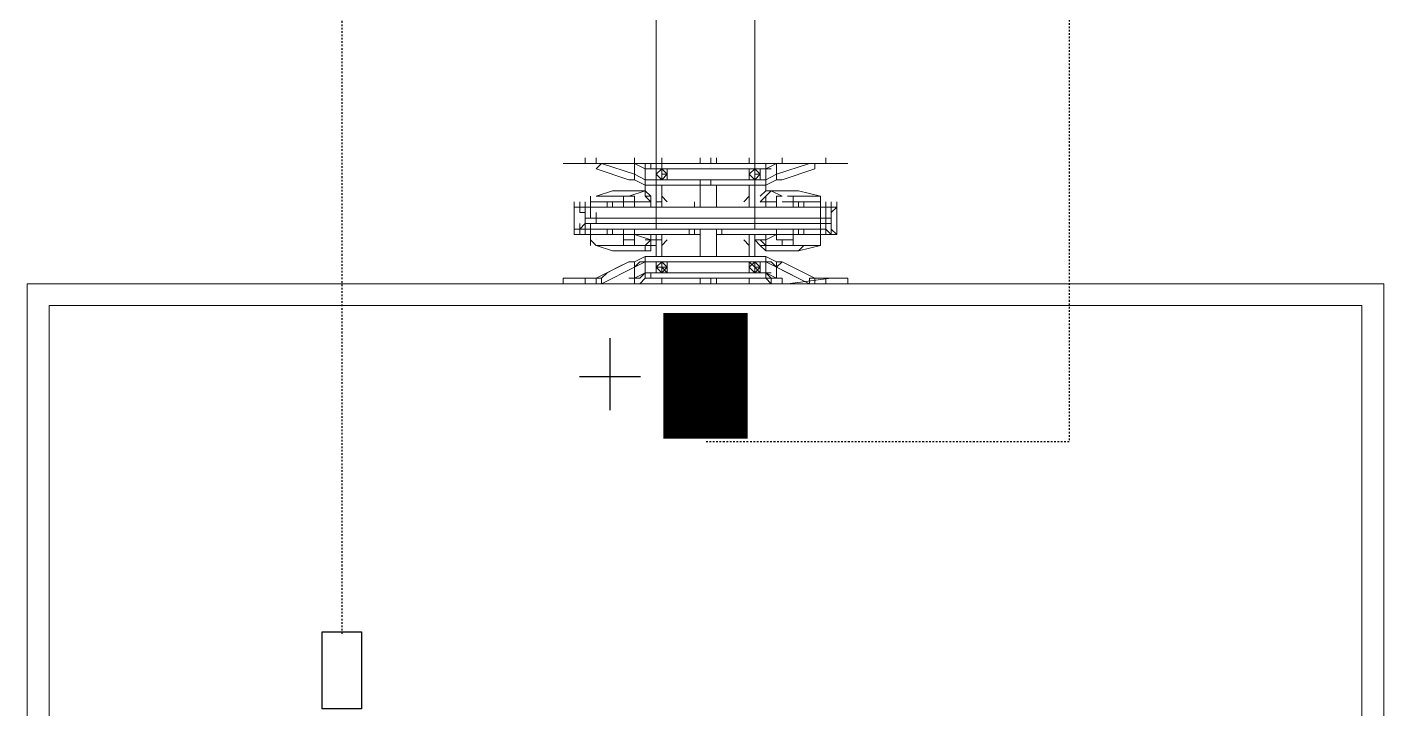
# Model space of a CAD drawing. Header units: feet. Extents: x -13743 to 68376, y -48 to 67763.
# Drawn here: x 4375 to 4455.3, y 64937.2 to 64977.6 of the extents above; entities that cross this region are included whole.
import ezdxf

# ---------------------------------------------------------------- set-up
doc = ezdxf.new("R2010")
doc.units = ezdxf.units.FT
doc.header["$MEASUREMENT"] = 0
doc.linetypes.add('HIDDEN', pattern=[0.375, 0.25, -0.125])
for name, color, linetype in [('E-HARN-COMP', 8, 'Continuous'), ('E-TRUNK-CABLE-POS', 6, 'HIDDEN'), ('Polarity-Text', 7, 'Continuous')]:
    doc.layers.add(name, color=color, linetype=linetype)

# ---------------------------------------------------------------- blocks, each defined once
blk = doc.blocks.new('A$C47dfd34d')
at = {"lineweight": 5}
for points in [[(5.98142, 0.41332), (4.12817, 0.41332)], [(5.98309, 0.24332), (5.98309, 0.24999), (5.98142, 0.24999)], [(5.98309, 0.24332), (5.98309, 0.24999), (5.98142, 0.24999)], [(6.01809, 0.24999), (6.01809, 0.16333)], [(6.00142, 0.24166), (6.00309, 0.24166), (6.00142, 0.24166), (6.00142, 0.24332), (6.00309, 0.24332), (6.00309, 0.24499), (6.00309, 0.24332), (6.00142, 0.24332), (5.99976, 0.24332), (5.99809, 0.24332), (5.99976, 0.24332), (5.99809, 0.24332), (5.99976, 0.24332), (6.00142, 0.24332), (5.99976, 0.24332), (5.99809, 0.24332), (5.99976, 0.24332), (5.99809, 0.24332), (5.99976, 0.24332), (6.00142, 0.24332), (5.99976, 0.24332), (5.99809, 0.24499), (5.99642, 0.24499), (5.99809, 0.24499), (5.99642, 0.24499), (5.99642, 0.24666), (5.99642, 0.24499), (5.99809, 0.24499), (5.99976, 0.24332), (5.99976, 0.24166), (5.99809, 0.24166), (5.99642, 0.24166), (5.99309, 0.24166), (5.99642, 0.24166), (5.99809, 0.24166), (5.99809, 0.24332), (5.99642, 0.24332), (5.99642, 0.23499), (5.99642, 0.24499), (5.99809, 0.24499), (5.99976, 0.24332), (5.99809, 0.24332), (5.99809, 0.24499), (5.99809, 0.24666), (6.00309, 0.24666)], [(5.99976, 0.24499), (5.99809, 0.24499), (5.99642, 0.24499), (5.99809, 0.24499), (5.99976, 0.24499), (5.99809, 0.24499), (5.99642, 0.24499), (5.99809, 0.24499), (5.99642, 0.24499), (5.99642, 0.24666), (5.99809, 0.24666), (5.99642, 0.24666), (5.99642, 0.24499), (5.99642, 0.24666), (5.99809, 0.24666), (6.00476, 0.24666), (6.00476, 0.24499), (6.00642, 0.24499), (6.00476, 0.24499), (6.00476, 0.24666), (6.00642, 0.24666)], [(5.99642, 0.24666), (5.99809, 0.24666), (5.99809, 0.24499), (5.99976, 0.24332), (6.00142, 0.24332), (6.00309, 0.24332), (6.00142, 0.24332), (6.00309, 0.24332), (6.00309, 0.24499), (6.00476, 0.24499), (6.00476, 0.24666), (6.00476, 0.24499), (6.00309, 0.24499), (6.00476, 0.24499), (6.00476, 0.24666), (6.00476, 0.24499), (6.00476, 0.24666), (6.00476, 0.24499), (6.00309, 0.24499), (6.00309, 0.24332), (6.00142, 0.24332), (6.00142, 0.24166), (6.00309, 0.24166), (6.00142, 0.24166), (6.00142, 0.24332), (6.00309, 0.24332), (6.00142, 0.24332), (5.99976, 0.24332), (6.00142, 0.24332), (5.99976, 0.24332), (6.00142, 0.24332), (6.00309, 0.24332), (6.00476, 0.24332), (6.00476, 0.24166), (6.00476, 0.24332), (6.00476, 0.24499), (6.00476, 0.24332), (6.00309, 0.24332), (6.00142, 0.24332), (6.00142, 0.23999), (6.00142, 0.24332), (5.99976, 0.24332), (6.00142, 0.24332), (5.99976, 0.24332), (6.00142, 0.24332), (5.99976, 0.24332), (6.00142, 0.24332), (5.99976, 0.24332), (5.99809, 0.24332), (5.99976, 0.24332), (5.99809, 0.24499), (5.99976, 0.24332), (5.99809, 0.24332), (5.99642, 0.24332), (5.99642, 0.24499)], [(5.99642, 0.24499), (5.99642, 0.24499)], [(5.99642, 0.24499), (5.99642, 0.24499)], [(5.99642, 0.24499), (5.99642, 0.24499)], [(6.00476, 0.24499), (6.00476, 0.24499)], [(6.00476, 0.24499), (6.00476, 0.24499)], [(6.00476, 0.24499), (6.00476, 0.24499)], [(6.00476, 0.24499), (6.00476, 0.24499)], [(5.98142, 0.24332), (5.98309, 0.24332), (5.98142, 0.24332)], [(5.98309, 0.18666), (5.98309, 0.18833), (5.98309, 0.18666), (5.98309, 0.18833), (5.98476, 0.18833), (5.98809, 0.18833), (5.98642, 0.18499), (5.98809, 0.18666), (5.98809, 0.18833), (5.98476, 0.18833), (5.98476, 0.18999), (5.98642, 0.18999), (5.98809, 0.18999), (5.98809, 0.19166), (5.98809, 0.19333), (5.98642, 0.19333), (5.98476, 0.19333), (5.98476, 0.21832), (5.98476, 0.19333), (5.98642, 0.19333), (5.98809, 0.19333), (5.98809, 0.19166), (5.98642, 0.19166), (5.98809, 0.19166), (5.98642, 0.19166), (5.98809, 0.19166), (5.98642, 0.19166), (5.98809, 0.19166), (5.98642, 0.19166), (5.98809, 0.19166), (5.98642, 0.19166), (5.98476, 0.19166), (5.98476, 0.19333), (5.98476, 0.21832), (5.98476, 0.21999), (5.98476, 0.22166), (5.98476, 0.22332), (5.98476, 0.22499), (5.98309, 0.22499), (5.98142, 0.22666), (5.98309, 0.22499), (5.98476, 0.22499), (5.98309, 0.22832), (5.98142, 0.22832), (5.98309, 0.22832), (5.98142, 0.22832), (5.98309, 0.22832), (5.98309, 0.22999), (5.98309, 0.22832), (5.98642, 0.22832), (5.98809, 0.22832), (5.98809, 0.22999), (5.98309, 0.23999), (5.98142, 0.23999), (5.98309, 0.23999), (5.98309, 0.24332), (5.98309, 0.23999), (5.98309, 0.23832), (5.98142, 0.23832), (5.98642, 0.22832), (5.98809, 0.22499), (5.98476, 0.22499), (5.98476, 0.22332), (5.98476, 0.22166), (5.98476, 0.21999), (5.98476, 0.21832), (5.98642, 0.21832), (5.98476, 0.21832), (5.98642, 0.21832), (5.98809, 0.21832), (5.98809, 0.21999), (5.98809, 0.22166), (5.98642, 0.22166), (5.98476, 0.22166), (5.98476, 0.21999), (5.98476, 0.21832), (5.98642, 0.21832), (5.98809, 0.21832), (5.98809, 0.21999), (5.98809, 0.22166), (5.98642, 0.22166), (5.98809, 0.22166), (5.98809, 0.21999), (5.98642, 0.21999), (5.98809, 0.21999), (5.98642, 0.21999), (5.98476, 0.21999), (5.98642, 0.21832), (5.98642, 0.21999), (5.98809, 0.21999), (5.98809, 0.22166), (5.98642, 0.22166), (5.98476, 0.22166), (5.98642, 0.22166), (5.98809, 0.22166), (5.98809, 0.22499), (5.98976, 0.22499), (5.98976, 0.18833), (5.98809, 0.18833), (5.98809, 0.18999), (5.98642, 0.18999), (5.98476, 0.18999), (5.98476, 0.19166), (5.98476, 0.19333), (5.98642, 0.19333), (5.98476, 0.19333)], [(5.98142, 0.24332), (5.98309, 0.24332), (5.98142, 0.24332)], [(5.98142, 0.24332), (5.98309, 0.24332), (5.98142, 0.24332)], [(5.98142, 0.24332), (5.98309, 0.24332), (5.98142, 0.24332)], [(5.98476, 0.18666), (5.98476, 0.18833), (5.98309, 0.18833), (5.98309, 0.22332), (5.98309, 0.22499), (5.98309, 0.22332), (5.98476, 0.22332), (5.98476, 0.22499), (5.98809, 0.22499), (5.98642, 0.22832), (5.98809, 0.22666), (5.98809, 0.22499), (5.98476, 0.22499), (5.98309, 0.22666), (5.98309, 0.22832), (5.98476, 0.22832), (5.98642, 0.22832), (5.98809, 0.22832), (5.98809, 0.22999), (5.98642, 0.23332), (5.98476, 0.23666), (5.98309, 0.23832), (5.98309, 0.23999), (5.98309, 0.23832), (5.98142, 0.23832), (5.98642, 0.22832), (5.98809, 0.22832), (5.98976, 0.22499), (5.98809, 0.22499), (5.98976, 0.22499), (5.98976, 0.18833), (5.98809, 0.18833), (5.98809, 0.18999), (5.98809, 0.19166), (5.98642, 0.19166)], [(5.98309, 0.23999), (5.98142, 0.23999)], [(5.98309, 0.23999), (5.98309, 0.23832), (5.98142, 0.23832)], [(5.98309, 0.23999), (5.98142, 0.23999)], [(5.98309, 0.24332), (5.98309, 0.23999)], [(5.98309, 0.24332), (5.98309, 0.23999)], [(5.98309, 0.23999), (5.98309, 0.23999)], [(5.98309, 0.23999), (5.98309, 0.23999)], [(5.98309, 0.23999), (5.98309, 0.23999)], [(5.98309, 0.23999), (5.98809, 0.22999), (5.98809, 0.22832), (5.98642, 0.22832)], [(5.99309, 0.24166), (5.99642, 0.24166), (5.99642, 0.23166), (5.99309, 0.23166), (5.99309, 0.23999), (5.99142, 0.23499), (5.99142, 0.22499), (5.99309, 0.22499), (5.99309, 0.22999), (5.99309, 0.22832), (5.99642, 0.22832), (5.99476, 0.22332), (5.99309, 0.22332), (5.99309, 0.22499), (5.99476, 0.22332), (5.99476, 0.22499), (5.99476, 0.22332), (5.99309, 0.22499), (5.99476, 0.22332), (5.99309, 0.22499), (5.99142, 0.22499), (5.99142, 0.23499), (5.99142, 0.22499), (5.99309, 0.22499), (5.99309, 0.22666), (5.99309, 0.22499), (5.99309, 0.22166), (5.99642, 0.22166), (5.99476, 0.22166), (5.99476, 0.21999), (5.99642, 0.21999), (5.98976, 0.21999), (5.99309, 0.21999), (5.99476, 0.21832), (5.99309, 0.21999), (5.98976, 0.21999), (5.99642, 0.21999), (5.99476, 0.21999), (5.99476, 0.22166), (5.99642, 0.22166), (5.99476, 0.22166), (5.99642, 0.22166), (5.99476, 0.22166), (5.99642, 0.22166), (5.99476, 0.22166), (5.99642, 0.22166), (5.98976, 0.22166), (5.99642, 0.22166), (5.99476, 0.22166), (5.99642, 0.22166)], [(5.99476, 0.22499), (5.99476, 0.22332), (5.99309, 0.22499), (5.99476, 0.22332), (5.99309, 0.22499), (5.99142, 0.22499), (5.99142, 0.23499), (5.99309, 0.23999)], [(5.99809, 0.23166), (5.99642, 0.23166), (5.99809, 0.23166), (5.99642, 0.23166), (5.99309, 0.23166), (5.99309, 0.22999), (5.99309, 0.22332), (5.99476, 0.22332), (5.99642, 0.22832), (5.99476, 0.22332), (5.99309, 0.22332), (5.99309, 0.22999), (5.99309, 0.22332), (5.99476, 0.22332), (5.99642, 0.22832), (5.99809, 0.22832), (5.99642, 0.22832), (5.99309, 0.22832), (5.99309, 0.22999), (5.99309, 0.23166), (5.99642, 0.23166), (5.99642, 0.24166), (5.99642, 0.23166), (5.99309, 0.23166), (5.99309, 0.22999), (5.99309, 0.22832), (5.99642, 0.22832), (5.99809, 0.22832)], [(5.99476, 0.23999), (5.99476, 0.23999)], [(5.99476, 0.23999), (5.99476, 0.23999)], [(5.99476, 0.23999), (5.99476, 0.23999)], [(6.00309, 0.16666), (5.99809, 0.16666), (5.99976, 0.16666), (5.99809, 0.16666), (5.99642, 0.16666), (5.99809, 0.16833), (5.99976, 0.16833), (5.99809, 0.16833), (5.99642, 0.16666), (5.99809, 0.16666), (5.99976, 0.16666), (5.99809, 0.16666), (6.00476, 0.16666), (6.00309, 0.16833), (6.00142, 0.16833), (5.99976, 0.16833), (5.99976, 0.16999), (6.00142, 0.16999), (6.00309, 0.16999), (6.00142, 0.16999), (5.99976, 0.16999), (5.99809, 0.16999), (5.99976, 0.16999), (6.00142, 0.16999), (6.00309, 0.16999), (6.00142, 0.16999), (6.00309, 0.16999), (6.00476, 0.16999), (6.00309, 0.16999), (6.00142, 0.16999), (5.99976, 0.16999), (5.99809, 0.16999), (5.99976, 0.16999), (5.99809, 0.16999), (5.99976, 0.16999), (6.00142, 0.16999), (6.00142, 0.17166), (6.00309, 0.17166), (6.00142, 0.17166), (6.00142, 0.22166), (6.00142, 0.24166), (6.00476, 0.24166), (6.00476, 0.22166), (6.00142, 0.22166), (6.00142, 0.19166), (6.00476, 0.19166), (6.00476, 0.22166), (6.00642, 0.22166), (6.00809, 0.22166), (6.00976, 0.22166), (6.00809, 0.22166), (6.00642, 0.22166), (6.00476, 0.22166), (6.00642, 0.22166), (6.00642, 0.21999), (6.00476, 0.21999), (6.01142, 0.21999), (6.00476, 0.21999)], [(6.06642, 0.22166), (6.00476, 0.22166), (6.00476, 0.19166), (6.00142, 0.19166), (5.99976, 0.19166), (5.99976, 0.17166), (5.99809, 0.17166), (5.99809, 0.19166), (5.99809, 0.22166), (5.99976, 0.22166), (6.00142, 0.22166), (6.00142, 0.23999), (6.00309, 0.23999), (6.00142, 0.23999), (6.00142, 0.22166), (6.00476, 0.22166), (6.00476, 0.24166), (6.00142, 0.24166), (6.00142, 0.22166)], [(6.00142, 0.24332), (6.00309, 0.24332), (6.00142, 0.24332)], [(6.00142, 0.24332), (6.00309, 0.24332)], [(6.00142, 0.24332), (6.00309, 0.24332)], [(6.00142, 0.24332), (6.00309, 0.24332), (6.00142, 0.24332)], [(6.00309, 0.24332), (6.00476, 0.24332), (6.00309, 0.24332), (6.00476, 0.24332), (6.00476, 0.23499), (6.00476, 0.24332), (6.00309, 0.24332), (6.00142, 0.24332)], [(6.00309, 0.24332), (6.00476, 0.24332)], [(6.00309, 0.24332), (6.00476, 0.24332)], [(6.00309, 0.24332), (6.00476, 0.24332)], [(6.00309, 0.24332), (6.00476, 0.24332)], [(6.00476, 0.24332), (6.00642, 0.24332)], [(6.00476, 0.24332), (6.00642, 0.24332)], [(6.00476, 0.24332), (6.00642, 0.24332)], [(6.00476, 0.23499), (6.00476, 0.24332)], [(6.00476, 0.24332), (6.00476, 0.23499)], [(6.00476, 0.24332), (6.00642, 0.24332)], [(6.00476, 0.24332), (6.00642, 0.24332)], [(6.00476, 0.24332), (6.00642, 0.24332)], [(6.00976, 0.18833), (6.00976, 0.17833), (6.00976, 0.18833), (6.00809, 0.18999), (6.00976, 0.18833), (6.01142, 0.18833), (6.01309, 0.18833), (6.01142, 0.18833), (6.01309, 0.18499), (6.01476, 0.18499), (6.01809, 0.18499), (6.01642, 0.18833), (6.01642, 0.18666), (6.01642, 0.18833), (6.01642, 0.18999), (6.01642, 0.18833), (6.01809, 0.18833), (6.01809, 0.22332), (6.01809, 0.22499), (6.01809, 0.22332), (6.01642, 0.22332), (6.01809, 0.22332), (6.01809, 0.18833), (6.01642, 0.18833), (6.01309, 0.18833), (6.01476, 0.18499), (6.01309, 0.18499), (6.01309, 0.18333), (6.01642, 0.17333), (6.01809, 0.17333), (6.01809, 0.17499), (6.01476, 0.18499), (6.01309, 0.18499), (6.01309, 0.18333), (6.01309, 0.18499), (6.01142, 0.18833), (6.01309, 0.18833), (6.01309, 0.18999), (6.01309, 0.18833), (6.01142, 0.18833), (6.01142, 0.22499), (6.01309, 0.22499), (6.01142, 0.22499), (6.01309, 0.22832), (6.01476, 0.22832), (6.01809, 0.23832), (6.01642, 0.23999), (6.01309, 0.22999), (6.01309, 0.22832), (6.01476, 0.22832), (6.01309, 0.22499), (6.01642, 0.22499), (6.01809, 0.22832), (6.01476, 0.22832), (6.01809, 0.22832), (6.01809, 0.22999), (6.01809, 0.22832), (6.01976, 0.22832), (6.01809, 0.22832), (6.01642, 0.22499), (6.01309, 0.22499), (6.01476, 0.22832), (6.01309, 0.22832), (6.01309, 0.22999), (6.01642, 0.23999), (6.01809, 0.23832), (6.01476, 0.22832), (6.01309, 0.22832), (6.01142, 0.22499), (6.01309, 0.22499), (6.01142, 0.22499), (6.01142, 0.18833)], [(6.01809, 0.24332), (6.01809, 0.24332)], [(6.01809, 0.23999), (6.01809, 0.23999)], [(6.01809, 0.23999), (6.01809, 0.23999)], [(5.98642, 0.22832), (5.98142, 0.23832)], [(5.99642, 0.23666), (5.99642, 0.20999), (5.99642, 0.23666)], [(5.99642, 0.23666), (5.99809, 0.23666), (5.99642, 0.23666), (5.99642, 0.21166), (5.99809, 0.21166), (5.99642, 0.21166), (5.99642, 0.23666), (5.99642, 0.21166), (5.99809, 0.21166), (5.99642, 0.21166), (5.99642, 0.20832), (5.99642, 0.20999), (5.99642, 0.21166), (5.99642, 0.20999), (5.99809, 0.20999), (5.99642, 0.20999), (5.99809, 0.20999), (5.99642, 0.20999), (5.99809, 0.20999), (5.99642, 0.20999), (5.99642, 0.21166), (5.99642, 0.20999), (5.99809, 0.20999), (5.99642, 0.20999), (5.99642, 0.20832), (5.99642, 0.21166), (5.99642, 0.20999), (5.99642, 0.21166), (5.99642, 0.20832), (5.99642, 0.20999), (5.99642, 0.20832), (5.99642, 0.20999), (5.99809, 0.20999), (5.99642, 0.20999), (5.99642, 0.20832), (5.99642, 0.21166), (5.99642, 0.23499), (5.99809, 0.23499)], [(5.99309, 0.22499), (5.99142, 0.22499), (5.99142, 0.23499), (5.99142, 0.22499), (5.99309, 0.22499), (5.99309, 0.22666)], [(5.99309, 0.23499), (5.99309, 0.23499)], [(5.99309, 0.23499), (5.99309, 0.23499)], [(5.99309, 0.23499), (5.99309, 0.23499)], [(5.99476, 0.22832), (5.99476, 0.23166)], [(6.00809, 0.23499), (6.00809, 0.23499)], [(6.00809, 0.23499), (6.00809, 0.23499)], [(5.98309, 0.22832), (5.98476, 0.22499), (5.98309, 0.22499), (5.98142, 0.22666)], [(5.98309, 0.22832), (5.98476, 0.22499), (5.98309, 0.22499), (5.98142, 0.22666)], [(5.98309, 0.22832), (5.98309, 0.22999)], [(5.98309, 0.22832), (5.98309, 0.22999)], [(5.98309, 0.22832), (5.98642, 0.22832)], [(5.98309, 0.22832), (5.98642, 0.22832)], [(5.98642, 0.22499), (5.98642, 0.22499)], [(5.98642, 0.22499), (5.98642, 0.22499)], [(5.98642, 0.22499), (5.98642, 0.22499)], [(5.98642, 0.22499), (5.98642, 0.22499)], [(5.98809, 0.22499), (5.98809, 0.22499)], [(5.98809, 0.22499), (5.98809, 0.22499)], [(5.98809, 0.22499), (5.98809, 0.22499)], [(6.00976, 0.22666), (6.00976, 0.22499)], [(6.00976, 0.22666), (6.00976, 0.22499)], [(6.01142, 0.22499), (6.01142, 0.22499)], [(6.01142, 0.22499), (6.01142, 0.22499)], [(6.01309, 0.22499), (6.01309, 0.22499)], [(6.01476, 0.19333), (6.01309, 0.19333), (6.01309, 0.21832), (6.01309, 0.21999), (6.01309, 0.22166), (6.01476, 0.22166), (6.01642, 0.22166), (6.01642, 0.21999), (6.01642, 0.21832), (6.01476, 0.21832), (6.01309, 0.21832), (6.01309, 0.21999), (6.01476, 0.21999), (6.01642, 0.21999), (6.01476, 0.21999), (6.01642, 0.21999), (6.01476, 0.21999), (6.01642, 0.21999), (6.01476, 0.21999), (6.01642, 0.21999), (6.01476, 0.21999), (6.01642, 0.21999), (6.01642, 0.22166), (6.01642, 0.22332)], [(6.01642, 0.22166), (6.01642, 0.22332)], [(5.98476, 0.22166), (5.98476, 0.22166)], [(5.98476, 0.22166), (5.98476, 0.22166)], [(5.98642, 0.22166), (5.98476, 0.22166)], [(5.98476, 0.22166), (5.98642, 0.22166)], [(5.98476, 0.22166), (5.98476, 0.21999)], [(5.98476, 0.22166), (5.98476, 0.22166)], [(5.98476, 0.22166), (5.98476, 0.21999)], [(5.98476, 0.22166), (5.98476, 0.22166)], [(5.98476, 0.21999), (5.98476, 0.21999)], [(5.98476, 0.21999), (5.98476, 0.21999)], [(5.98476, 0.21999), (5.98476, 0.21999)], [(5.98476, 0.21999), (5.98476, 0.21999)], [(5.98642, 0.22166), (5.98642, 0.22166)], [(5.98642, 0.22166), (5.98642, 0.22166)], [(5.98642, 0.22166), (5.98642, 0.22166)], [(5.98642, 0.22166), (5.98642, 0.22166)], [(5.98642, 0.22166), (5.98642, 0.22166)], [(5.98642, 0.21999), (5.98809, 0.21999)], [(5.98642, 0.21999), (5.98809, 0.21999)], [(5.98642, 0.21999), (5.98809, 0.21999)], [(5.98642, 0.21999), (5.98809, 0.21999)], [(5.98642, 0.21999), (5.98809, 0.21999)], [(5.98642, 0.21999), (5.98809, 0.21999)], [(5.98642, 0.21999), (5.98809, 0.21999)], [(5.98642, 0.21999), (5.98809, 0.21999)], [(5.98642, 0.21999), (5.98809, 0.21999)], [(5.98642, 0.21999), (5.98809, 0.21999)], [(5.98642, 0.21999), (5.98809, 0.21999)], [(5.98642, 0.21999), (5.98809, 0.21999)], [(5.98642, 0.21999), (5.98809, 0.21999)], [(5.98642, 0.21999), (5.98809, 0.21999)], [(5.98642, 0.21999), (5.98809, 0.21999)], [(5.98642, 0.21999), (5.98809, 0.21999)], [(5.98642, 0.21999), (5.98809, 0.21999)], [(5.98642, 0.21999), (5.98809, 0.21999)], [(5.98642, 0.21999), (5.98809, 0.21999)], [(5.98642, 0.21999), (5.98809, 0.21999)], [(5.98642, 0.21999), (5.98809, 0.21999)], [(5.98642, 0.21999), (5.98809, 0.21999)], [(5.98642, 0.21999), (5.98809, 0.21999)], [(5.98642, 0.21999), (5.98809, 0.21999)], [(5.98809, 0.22166), (5.98809, 0.22166)], [(5.98809, 0.22166), (5.98809, 0.22166)], [(5.98809, 0.22166), (5.98809, 0.22166)], [(5.98809, 0.22166), (5.98809, 0.22166)], [(5.98809, 0.21999), (5.98809, 0.21999)], [(5.98809, 0.21999), (5.98809, 0.21999)], [(5.98809, 0.21999), (5.98809, 0.21999)], [(5.98809, 0.21999), (5.98809, 0.21999)], [(5.99976, 0.16833), (5.99976, 0.19166), (6.00142, 0.19166), (6.00142, 0.22166), (6.00142, 0.19166), (6.00476, 0.19166)], [(6.00142, 0.19166), (6.00142, 0.22166), (6.00142, 0.19166)], [(6.01142, 0.21999), (6.00809, 0.21999), (6.00642, 0.21832)], [(6.00976, 0.22166), (6.00976, 0.22166)], [(6.01642, 0.22166), (6.01309, 0.22166), (6.01309, 0.21999), (6.01476, 0.21999)], [(6.01309, 0.22166), (6.01309, 0.22166)], [(6.01309, 0.22166), (6.01309, 0.22166)], [(6.01809, 0.21999), (6.01976, 0.21999), (6.01809, 0.21999), (6.01642, 0.21999), (6.01642, 0.21832), (6.01642, 0.19333), (6.01309, 0.19333), (6.01309, 0.19166), (6.01309, 0.19333), (6.01309, 0.19166), (6.01476, 0.19166), (6.01476, 0.18999), (6.01642, 0.19166), (6.01642, 0.19333), (6.01642, 0.21832), (6.01476, 0.21832), (6.01309, 0.21832), (6.01309, 0.19333), (6.01476, 0.19333), (6.01642, 0.19333), (6.01642, 0.19166), (6.01642, 0.18999), (6.01476, 0.18999), (6.01309, 0.18999), (6.01309, 0.19166), (6.01476, 0.19166), (6.01476, 0.18999), (6.01642, 0.19166), (6.01642, 0.18999), (6.01476, 0.18999), (6.01309, 0.18999), (6.01309, 0.19166), (6.01309, 0.19333), (6.01476, 0.19333), (6.01642, 0.19333), (6.01642, 0.19166), (6.01809, 0.19166), (6.01642, 0.19166), (6.01476, 0.19166), (6.01642, 0.19166), (6.01476, 0.19166), (6.01642, 0.19166), (6.01476, 0.19166), (6.01642, 0.19166), (6.01476, 0.19166), (6.01642, 0.19166), (6.01476, 0.19166), (6.01642, 0.19166), (6.01642, 0.19333), (6.01476, 0.19333), (6.01642, 0.19333)], [(6.01309, 0.21999), (6.01309, 0.21999)], [(6.01309, 0.21999), (6.01476, 0.21999)], [(6.01309, 0.21999), (6.01309, 0.21999)], [(6.01476, 0.22166), (6.01476, 0.22166)], [(6.01642, 0.22166), (6.01642, 0.21999), (6.01476, 0.21832), (6.01476, 0.21999)], [(6.01476, 0.22166), (6.01642, 0.22166), (6.01476, 0.22166)], [(6.01476, 0.22166), (6.01476, 0.22166)], [(6.01476, 0.21999), (6.01642, 0.21999)], [(6.01476, 0.21999), (6.01642, 0.21999)], [(6.01476, 0.21999), (6.01642, 0.21999)], [(6.01476, 0.21999), (6.01642, 0.21999)], [(6.01476, 0.21999), (6.01642, 0.21999)], [(6.01476, 0.21999), (6.01642, 0.21999)], [(6.01642, 0.22166), (6.01642, 0.21999)], [(6.01642, 0.22166), (6.01642, 0.22166)], [(6.01642, 0.22166), (6.01642, 0.22166)], [(6.01642, 0.21999), (6.01642, 0.21999)], [(6.01642, 0.21999), (6.01642, 0.21999)], [(5.98476, 0.21832), (5.98476, 0.21832)], [(5.98476, 0.21832), (5.98476, 0.21832)], [(5.98476, 0.21832), (5.98476, 0.21832)], [(5.98476, 0.21832), (5.98476, 0.21832)], [(5.98642, 0.21832), (5.98642, 0.21832)], [(5.98642, 0.21832), (5.98642, 0.21832)], [(5.98642, 0.21832), (5.98642, 0.21832)], [(5.98642, 0.21832), (5.98642, 0.21832)], [(5.98809, 0.21832), (5.98809, 0.21832)], [(5.98809, 0.21832), (5.98809, 0.21832)], [(5.98809, 0.21832), (5.98809, 0.21832)], [(5.98809, 0.21832), (5.98809, 0.21832)], [(6.00976, 0.21832), (6.00976, 0.21832)], [(6.01309, 0.21832), (6.01309, 0.21832)], [(6.01309, 0.21832), (6.01309, 0.21832)], [(6.01476, 0.21832), (6.01476, 0.21832)], [(6.01476, 0.21832), (6.01476, 0.21832)], [(6.01642, 0.21832), (6.01642, 0.21832)], [(6.01642, 0.21832), (6.01642, 0.21832)], [(5.98309, 0.20832), (5.98142, 0.20832)], [(5.98309, 0.20832), (5.98142, 0.20832)], [(5.98309, 0.20832), (5.98142, 0.20832)], [(5.98309, 0.20832), (5.98142, 0.20832)], [(5.99642, 0.20999), (5.99809, 0.20999)], [(5.99642, 0.20999), (5.99809, 0.20999)], [(5.99642, 0.20999), (5.99809, 0.20999)], [(5.99642, 0.20999), (5.99809, 0.20999)], [(5.99642, 0.20999), (5.99809, 0.20999)], [(6.00476, 0.20999), (6.00642, 0.20999)], [(6.00476, 0.20999), (6.00642, 0.20999)], [(6.00476, 0.20999), (6.00642, 0.20999)], [(6.00476, 0.20999), (6.00642, 0.20999)], [(6.00476, 0.20832), (6.00476, 0.20999)], [(6.00476, 0.20999), (6.00642, 0.20999)], [(6.00476, 0.20999), (6.00476, 0.20832)], [(6.00476, 0.20999), (6.00642, 0.20999)], [(6.00476, 0.20999), (6.00642, 0.20999)], [(6.00476, 0.20999), (6.00642, 0.20999)], [(5.99809, 0.17833), (5.99642, 0.17833), (5.99642, 0.16833), (5.99642, 0.17833), (5.99642, 0.16833), (5.99642, 0.17833), (5.99642, 0.19999), (5.99642, 0.20166), (5.99642, 0.20333), (5.99809, 0.20333), (5.99642, 0.20333), (5.99809, 0.20333), (5.99642, 0.20333), (5.99809, 0.20333), (5.99642, 0.20333), (5.99809, 0.20333), (5.99642, 0.20333), (5.99642, 0.20166), (5.99642, 0.19999), (5.99642, 0.20333), (5.99642, 0.20166), (5.99809, 0.20166), (5.99642, 0.20166), (5.99642, 0.17666), (5.99809, 0.17666), (5.99642, 0.17666), (5.99642, 0.20166), (5.99809, 0.20166), (5.99642, 0.20166), (5.99642, 0.17666)], [(5.99642, 0.20333), (5.99809, 0.20333)], [(5.99642, 0.20333), (5.99809, 0.20333)], [(6.00476, 0.20333), (6.00476, 0.19999), (6.00476, 0.17833), (6.00642, 0.17833), (6.00476, 0.17833), (6.00476, 0.19999), (6.00476, 0.20333), (6.00476, 0.19999), (6.00476, 0.20166), (6.00476, 0.19999), (6.00476, 0.20333), (6.01142, 0.20333), (6.00476, 0.20333), (6.00642, 0.20333), (6.00476, 0.20333), (6.00642, 0.20333), (6.00476, 0.20333), (6.00642, 0.20333), (6.00476, 0.20333), (6.00642, 0.20333), (6.00476, 0.20333), (6.00642, 0.20333), (6.00476, 0.20333), (6.00642, 0.20333), (6.00476, 0.20333), (6.00642, 0.20333), (6.00476, 0.20333), (6.00476, 0.17666), (6.00642, 0.17666), (6.00476, 0.17666), (6.00476, 0.20333), (6.00642, 0.20333)], [(6.01142, 0.20499), (6.01309, 0.20499)], [(6.00642, 0.19499), (6.00809, 0.19333)], [(5.98476, 0.19333), (5.98476, 0.19333)], [(5.98476, 0.19333), (5.98476, 0.19333)], [(5.98476, 0.19333), (5.98642, 0.19333)], [(5.98476, 0.19333), (5.98476, 0.19166)], [(5.98476, 0.19333), (5.98476, 0.19333)], [(5.98476, 0.19166), (5.98476, 0.19333)], [(5.98476, 0.19333), (5.98476, 0.19166)], [(5.98476, 0.19333), (5.98476, 0.19333)], [(5.98476, 0.19166), (5.98476, 0.19166)], [(5.98476, 0.19166), (5.98476, 0.19166)], [(5.98476, 0.19166), (5.98642, 0.18999), (5.98642, 0.19166)], [(5.98476, 0.19166), (5.98476, 0.18999)], [(5.98476, 0.19166), (5.98476, 0.19166)], [(5.98476, 0.19166), (5.98476, 0.18999)], [(5.98476, 0.19166), (5.98476, 0.19166)], [(5.98642, 0.19333), (5.98642, 0.19333)], [(5.98642, 0.19333), (5.98642, 0.19333)], [(5.98809, 0.19166), (5.98809, 0.19333), (5.98642, 0.19333)], [(5.98642, 0.19333), (5.98642, 0.19333)], [(5.98809, 0.19333), (5.98642, 0.19333)], [(5.98642, 0.19333), (5.98642, 0.19333)], [(5.98809, 0.19333), (5.98642, 0.19333)], [(5.98642, 0.19333), (5.98642, 0.19333)], [(5.98642, 0.19166), (5.98809, 0.19166)], [(5.98642, 0.19166), (5.98809, 0.19166)], [(5.98642, 0.19166), (5.98809, 0.19166)], [(5.98642, 0.19166), (5.98809, 0.19166)], [(5.98642, 0.19166), (5.98809, 0.19166)], [(5.98642, 0.19166), (5.98809, 0.19166)], [(5.98642, 0.19166), (5.98809, 0.19166)], [(5.98642, 0.19166), (5.98809, 0.19166)], [(5.98642, 0.19166), (5.98809, 0.19166)], [(5.98642, 0.19166), (5.98809, 0.19166)], [(5.98642, 0.19166), (5.98809, 0.19166)], [(5.98642, 0.19166), (5.98809, 0.19166)], [(5.98642, 0.19166), (5.98809, 0.19166)], [(5.98642, 0.19166), (5.98809, 0.19166)], [(5.98642, 0.19166), (5.98809, 0.19166)], [(5.98642, 0.19166), (5.98809, 0.19166)], [(5.98642, 0.19166), (5.98809, 0.19166)], [(5.98642, 0.19166), (5.98809, 0.19166)], [(5.98642, 0.19166), (5.98809, 0.19166)], [(5.98642, 0.19166), (5.98809, 0.19166)], [(5.98809, 0.19166), (5.98642, 0.19166)], [(5.98809, 0.19333), (5.98809, 0.19333)], [(5.98809, 0.19166), (5.98809, 0.19333)], [(5.98809, 0.19333), (5.98809, 0.19333)], [(5.98809, 0.19333), (5.98809, 0.19333)], [(5.98809, 0.19166), (5.98809, 0.19333)], [(5.98809, 0.19333), (5.98809, 0.19333)], [(5.98809, 0.19166), (5.98809, 0.19166)], [(5.98809, 0.18999), (5.98809, 0.19166)], [(5.98809, 0.19166), (5.98809, 0.19166)], [(5.98809, 0.19166), (5.98809, 0.19166)], [(5.98809, 0.18999), (5.98809, 0.19166)], [(5.98809, 0.19166), (5.98809, 0.19166)], [(5.99476, 0.19166), (5.99642, 0.19166), (5.99476, 0.19166), (5.99642, 0.19166), (5.99476, 0.19166), (5.99642, 0.19166), (5.99476, 0.19166), (5.99642, 0.19166), (5.99476, 0.19166), (5.99642, 0.19166), (5.99476, 0.19166), (5.99642, 0.19166), (5.98976, 0.19166), (5.99309, 0.19166), (5.98976, 0.19166), (5.99642, 0.19166), (5.99476, 0.19166), (5.99309, 0.18999), (5.99309, 0.18333), (5.99309, 0.18666), (5.99309, 0.18833), (5.99476, 0.18833), (5.99642, 0.18499), (5.99476, 0.18499), (5.99476, 0.18333), (5.99309, 0.18333), (5.99476, 0.18333), (5.99476, 0.18499), (5.99642, 0.18499), (5.99476, 0.18833), (5.99476, 0.18999), (5.99309, 0.18833), (5.99476, 0.18999), (5.99476, 0.18833), (5.99642, 0.18833)], [(5.99809, 0.17999), (5.99642, 0.17999), (5.99476, 0.17999), (5.99309, 0.17999), (5.99309, 0.18166), (5.99309, 0.18333), (5.99476, 0.18333), (5.99476, 0.18499), (5.99642, 0.18499), (5.99642, 0.17166), (5.99309, 0.17166), (5.99309, 0.17666), (5.99142, 0.17833), (5.99142, 0.17999), (5.99142, 0.18666), (5.99142, 0.18833), (5.99309, 0.18999), (5.99476, 0.19166), (5.99476, 0.18999), (5.99476, 0.18833), (5.99642, 0.18833), (5.99476, 0.18833), (5.99642, 0.18499), (5.99809, 0.18499), (5.99642, 0.18499), (5.99476, 0.18833), (5.99309, 0.18833), (5.99309, 0.18666), (5.99309, 0.18833), (5.99309, 0.18666), (5.99309, 0.18333), (5.99309, 0.18666), (5.99309, 0.18833), (5.99476, 0.18833), (5.99642, 0.18833)], [(5.99642, 0.19166), (5.99476, 0.19166), (5.99642, 0.19166)], [(6.00476, 0.16666), (6.00309, 0.16666), (6.00476, 0.16666), (6.00476, 0.16833), (6.00476, 0.16666), (6.00642, 0.16666), (6.00476, 0.16666), (6.00309, 0.16833), (6.00476, 0.16833), (6.00309, 0.16833), (6.00142, 0.16833), (5.99976, 0.16833), (6.00142, 0.16833), (6.00309, 0.16833), (6.00476, 0.16833), (6.00309, 0.16833), (6.00476, 0.16833), (6.00476, 0.17833), (6.00476, 0.16833), (6.00309, 0.16833), (6.00476, 0.16833), (6.00476, 0.17833), (6.00476, 0.16833), (6.00309, 0.16833), (6.00142, 0.16833), (6.00142, 0.17166), (6.00142, 0.19166), (6.00142, 0.17166), (6.00476, 0.17166), (6.00476, 0.19166), (6.06642, 0.19166)], [(6.00142, 0.17166), (6.00142, 0.19166), (6.00142, 0.17166)], [(6.01142, 0.19166), (6.00809, 0.19166), (6.00642, 0.19166), (6.00476, 0.19166), (6.00476, 0.17166), (6.00142, 0.17166), (6.00142, 0.19166)], [(6.00476, 0.19166), (6.00642, 0.19166)], [(6.00476, 0.19166), (6.00642, 0.19166)], [(6.00476, 0.19166), (6.00809, 0.19166)], [(6.00809, 0.19166), (6.00976, 0.19166)], [(6.00809, 0.19166), (6.00976, 0.19166)], [(6.01309, 0.19333), (6.01309, 0.19333)], [(6.01309, 0.19333), (6.01309, 0.19333)], [(6.01309, 0.19166), (6.01309, 0.19166)], [(6.01309, 0.19166), (6.01309, 0.19166)], [(6.01476, 0.19333), (6.01476, 0.19333)], [(6.01476, 0.19333), (6.01476, 0.19333)], [(6.01476, 0.19166), (6.01642, 0.19166)], [(6.01476, 0.19166), (6.01642, 0.19166)], [(6.01476, 0.19166), (6.01642, 0.19166)], [(6.01476, 0.19166), (6.01642, 0.19166)], [(6.01476, 0.19166), (6.01642, 0.19166)], [(6.01476, 0.19166), (6.01642, 0.19166)], [(6.01642, 0.19333), (6.01642, 0.19333)], [(6.01642, 0.19333), (6.01642, 0.19333)], [(6.01642, 0.19166), (6.01642, 0.19166)], [(6.01642, 0.19166), (6.01642, 0.19166)], [(5.98142, 0.17499), (5.98476, 0.18166), (5.98642, 0.18499), (5.98809, 0.18499), (5.98976, 0.18833), (5.98809, 0.18833), (5.98809, 0.18999)], [(5.98476, 0.18833), (5.98309, 0.18499)], [(5.98476, 0.18999), (5.98476, 0.18999)], [(5.98476, 0.18999), (5.98476, 0.18999)], [(5.98476, 0.18999), (5.98476, 0.18999)], [(5.98476, 0.18999), (5.98476, 0.18833)], [(5.98476, 0.18999), (5.98642, 0.18999)], [(5.98476, 0.18999), (5.98476, 0.18999)], [(5.98642, 0.18999), (5.98642, 0.18999)], [(5.98642, 0.18999), (5.98642, 0.18999)], [(5.98642, 0.18999), (5.98809, 0.18999)], [(5.98642, 0.18999), (5.98642, 0.18999)], [(5.98642, 0.18999), (5.98642, 0.18999)], [(5.98642, 0.18833), (5.98642, 0.18833)], [(5.98642, 0.18833), (5.98642, 0.18833)], [(5.98642, 0.18833), (5.98642, 0.18833)], [(5.98809, 0.18999), (5.98809, 0.18999)], [(5.98809, 0.18999), (5.98809, 0.18999)], [(5.98809, 0.18999), (5.98809, 0.18999)], [(5.98809, 0.18999), (5.98809, 0.18999)], [(5.98809, 0.18833), (5.98809, 0.18833)], [(5.98809, 0.18833), (5.98809, 0.18833)], [(5.98809, 0.18833), (5.98809, 0.18833)], [(5.98809, 0.18833), (5.98809, 0.18833)], [(5.99309, 0.18166), (5.99309, 0.17999), (5.99309, 0.17166), (5.99642, 0.17166), (5.99642, 0.17999), (5.99809, 0.17999), (5.99642, 0.17999), (5.99309, 0.17999), (5.99309, 0.18166), (5.99309, 0.17999), (5.99309, 0.17166), (5.99142, 0.17833), (5.99142, 0.18833), (5.99309, 0.18833), (5.99476, 0.18999), (5.99309, 0.18833), (5.99476, 0.18999)], [(6.01142, 0.18833), (6.01142, 0.18833)], [(6.01142, 0.18833), (6.01142, 0.18833)], [(6.01309, 0.18999), (6.01309, 0.18999)], [(6.01309, 0.18999), (6.01309, 0.18999)], [(6.01309, 0.18833), (6.01309, 0.18833)], [(6.01309, 0.18833), (6.01309, 0.18833)], [(6.01476, 0.18999), (6.01476, 0.18999)], [(6.01476, 0.18999), (6.01476, 0.18999)], [(6.01642, 0.18999), (6.01642, 0.18999)], [(6.01642, 0.18999), (6.01642, 0.18999)], [(5.98809, 0.18499), (5.98809, 0.18333), (5.98309, 0.17333), (5.98309, 0.17499), (5.98142, 0.17499)], [(5.98142, 0.17499), (5.98642, 0.18499)], [(5.98309, 0.17333), (5.98809, 0.18333), (5.98642, 0.18499)], [(5.98642, 0.18499), (5.98309, 0.18499)], [(5.98809, 0.18499), (5.98642, 0.18499)], [(5.99309, 0.18333), (5.99476, 0.18333), (5.99476, 0.18499), (5.99642, 0.18499), (5.99809, 0.18499)], [(5.99476, 0.17999), (5.99476, 0.18333)], [(5.98142, 0.18166), (5.98309, 0.16833)], [(5.99309, 0.17833), (5.99309, 0.17833)], [(5.99309, 0.17833), (5.99309, 0.17833)], [(5.99309, 0.17833), (5.99309, 0.17833)], [(6.00809, 0.17833), (6.00809, 0.17833)], [(6.00809, 0.17833), (6.00809, 0.17833)], [(5.98309, 0.17333), (5.98309, 0.17499), (5.98142, 0.17499)], [(5.98309, 0.16666), (5.98309, 0.16833), (5.98309, 0.16999), (5.98309, 0.16333), (5.98142, 0.16333), (5.98309, 0.16333), (5.98309, 0.16999), (5.98309, 0.17166), (5.98309, 0.16999), (5.98142, 0.16999), (5.98309, 0.16999), (5.98309, 0.16333), (5.98142, 0.16333), (5.98309, 0.16333), (5.98309, 0.16999), (5.98309, 0.17166), (5.98309, 0.17333), (5.98142, 0.17333), (5.98309, 0.17333), (5.98309, 0.17166), (5.98309, 0.16999)], [(5.98142, 0.16999), (5.98309, 0.16999), (5.98142, 0.16999)], [(5.98142, 0.16999), (5.98309, 0.16999), (5.98142, 0.16999)], [(5.98142, 0.16999), (5.98309, 0.16999), (5.98142, 0.16999)], [(5.98309, 0.17333), (5.98309, 0.17333)], [(5.98309, 0.17333), (5.98309, 0.17333)], [(5.98309, 0.17333), (5.98309, 0.17333)], [(5.98309, 0.17333), (5.98309, 0.17333)], [(5.98309, 0.16999), (5.98309, 0.16999)], [(5.98309, 0.16999), (5.98309, 0.16999)], [(5.98309, 0.16999), (5.98309, 0.16999)], [(5.99476, 0.17166), (5.99476, 0.17166)], [(5.99476, 0.17166), (5.99476, 0.17166)], [(5.99476, 0.17166), (5.99476, 0.17166)], [(5.99976, 0.16666), (5.99809, 0.16666), (6.00309, 0.16666), (6.00476, 0.16666), (6.00309, 0.16666), (5.99642, 0.16666), (5.99642, 0.16833), (5.99642, 0.16999), (5.99809, 0.16999), (5.99642, 0.16999), (5.99642, 0.16833), (5.99809, 0.16833), (5.99976, 0.16833), (6.00142, 0.16833), (6.00142, 0.17166)], [(5.99642, 0.17166), (5.99809, 0.17166)], [(5.99642, 0.16833), (5.99809, 0.16999), (5.99809, 0.17166)], [(5.99642, 0.17166), (5.99809, 0.17166)], [(5.99642, 0.16666), (5.99642, 0.16833), (5.99809, 0.16999), (5.99809, 0.17166)], [(5.99642, 0.17166), (5.99809, 0.17166)], [(5.99642, 0.16666), (5.99642, 0.16833), (5.99809, 0.16999), (5.99809, 0.17166)], [(5.99809, 0.16999), (5.99642, 0.16833)], [(5.99976, 0.16999), (5.99809, 0.16999), (5.99976, 0.16999), (5.99809, 0.16999), (5.99642, 0.16999), (5.99642, 0.16833), (5.99809, 0.16833), (5.99976, 0.16833), (6.00142, 0.16833)], [(5.99809, 0.17166), (5.99809, 0.16999)], [(6.00142, 0.16999), (6.00309, 0.16999)], [(6.00809, 0.17166), (6.00809, 0.17166)], [(6.01809, 0.17333), (6.01809, 0.17333)], [(6.01809, 0.17333), (6.01809, 0.17333)], [(6.01809, 0.16999), (6.01809, 0.16999)], [(5.98309, 0.16666), (5.98309, 0.16666)], [(5.99642, 0.16666), (5.99809, 0.16833)], [(5.99642, 0.16666), (5.99642, 0.16666)], [(5.99642, 0.16666), (5.99809, 0.16666)], [(5.99809, 0.16666), (5.99642, 0.16666)], [(5.99642, 0.16666), (5.99642, 0.16666)], [(5.99642, 0.16666), (5.99642, 0.16666)], [(5.99809, 0.16833), (5.99809, 0.16833)], [(5.99809, 0.16833), (5.99976, 0.16833)], [(5.99809, 0.16833), (5.99976, 0.16833)], [(5.99809, 0.16833), (5.99976, 0.16833)], [(5.99809, 0.16833), (5.99976, 0.16833)], [(5.99809, 0.16833), (5.99976, 0.16833)], [(5.99976, 0.16833), (6.00142, 0.16833)], [(5.99976, 0.16833), (6.00142, 0.16833)], [(6.00476, 0.16833), (6.00476, 0.16833)], [(6.00476, 0.16833), (6.00476, 0.16833)], [(6.00476, 0.16666), (6.00476, 0.16666)], [(6.00476, 0.16666), (6.00476, 0.16666)]]:
    blk.add_lwpolyline(points, dxfattribs=at)
for points in [[(5.7781, 0), (5.7781, 0.41332), (5.98142, 0.41332), (5.98142, 0)], [(5.78476, 0.00667), (5.78476, 0.40665), (5.97476, 0.40665), (5.97476, 0.00667)], [(5.98142, 0.24999), (5.98309, 0.24999), (5.98309, 0.24332), (5.98309, 0.24999)], [(6.01976, 0.24332), (6.01809, 0.24332), (6.01809, 0.23999), (6.01976, 0.23999), (6.01809, 0.23999), (6.01809, 0.24332), (6.01809, 0.24999), (6.01809, 0.24332)], [(5.99809, 0.24666), (5.99642, 0.24666), (5.99809, 0.24666), (6.00476, 0.24666), (5.99809, 0.24666), (5.99642, 0.24666), (5.99809, 0.24666), (5.99809, 0.24499)], [(5.99642, 0.24499), (5.99642, 0.24332), (5.99809, 0.24332), (5.99976, 0.24332), (5.99809, 0.24332), (5.99976, 0.24332), (5.99809, 0.24332), (5.99976, 0.24332), (5.99809, 0.24332), (5.99642, 0.24332), (5.99642, 0.24499), (5.99642, 0.24666), (5.99642, 0.24499), (5.99809, 0.24499), (5.99976, 0.24332), (5.99976, 0.24166), (5.99976, 0.24332), (5.99809, 0.24499), (5.99642, 0.24499), (5.99642, 0.24666)], [(5.98309, 0.18833), (5.98476, 0.18833), (5.98309, 0.18833), (5.98309, 0.22332), (5.98476, 0.22332), (5.98476, 0.22499), (5.98809, 0.22499), (5.98642, 0.22832), (5.98809, 0.22832), (5.98976, 0.22499), (5.98809, 0.22499), (5.98809, 0.22166), (5.98809, 0.21999), (5.98809, 0.21832), (5.98809, 0.19333), (5.98809, 0.21832), (5.98809, 0.19333), (5.98642, 0.19333), (5.98476, 0.19333), (5.98476, 0.19166), (5.98642, 0.18999), (5.98642, 0.19166), (5.98809, 0.19166), (5.98809, 0.19333), (5.98642, 0.19333), (5.98476, 0.19333), (5.98476, 0.19166), (5.98642, 0.18999), (5.98642, 0.19166), (5.98809, 0.19166), (5.98809, 0.19333), (5.98809, 0.21832), (5.98642, 0.21832), (5.98809, 0.21832), (5.98809, 0.21999), (5.98642, 0.21999), (5.98809, 0.21999), (5.98809, 0.22166), (5.98642, 0.22166), (5.98809, 0.22166), (5.98809, 0.22499), (5.98976, 0.22499), (5.98809, 0.22832), (5.98809, 0.22999), (5.98809, 0.22832), (5.98642, 0.22832), (5.98809, 0.22832), (5.98809, 0.22999), (5.98309, 0.23999), (5.98309, 0.23832), (5.98142, 0.23832), (5.98642, 0.22832), (5.98809, 0.22832), (5.98976, 0.22499), (5.98809, 0.22499), (5.98809, 0.22166), (5.98809, 0.21999), (5.98642, 0.21999), (5.98642, 0.21832), (5.98476, 0.21999), (5.98476, 0.22166), (5.98476, 0.21999), (5.98642, 0.21999), (5.98642, 0.21832), (5.98476, 0.21999), (5.98476, 0.21832), (5.98476, 0.19333), (5.98476, 0.19166), (5.98476, 0.18999), (5.98642, 0.18999), (5.98809, 0.18999), (5.98809, 0.18833), (5.98976, 0.18833), (5.98809, 0.18499), (5.98642, 0.18499), (5.98142, 0.17499), (5.98309, 0.17499), (5.98309, 0.17333), (5.98809, 0.18333), (5.98642, 0.18499), (5.98809, 0.18833), (5.98476, 0.18833)], [(5.99642, 0.22332), (5.99476, 0.22332), (5.99642, 0.22332), (5.99476, 0.22332), (5.99476, 0.22166), (5.99309, 0.22166), (5.99309, 0.22332), (5.99142, 0.22332), (5.99142, 0.22499), (5.99142, 0.22666), (5.99142, 0.22832), (5.99142, 0.23499), (5.99309, 0.23999), (5.99309, 0.23832), (5.99309, 0.23666), (5.99309, 0.23166), (5.99309, 0.23999), (5.99476, 0.24166), (5.99642, 0.24166), (5.99642, 0.22832), (5.99309, 0.22832), (5.99309, 0.22999), (5.99309, 0.23166), (5.99309, 0.23999), (5.99142, 0.23499), (5.99142, 0.22499), (5.99309, 0.22499), (5.99476, 0.22332), (5.99309, 0.22499), (5.99476, 0.22332)], [(5.99809, 0.22166), (5.99809, 0.24332), (5.99642, 0.24332), (5.99809, 0.24332), (5.99976, 0.24332), (5.99976, 0.19166), (5.99809, 0.19166), (5.99809, 0.17166), (5.99976, 0.17166), (6.00142, 0.17166), (6.00142, 0.16999), (6.00309, 0.16999), (6.00476, 0.16999), (6.00309, 0.16999), (6.00142, 0.16999), (6.00309, 0.16999), (6.00142, 0.16999), (6.00309, 0.16999), (6.00142, 0.16999), (5.99976, 0.16999), (5.99809, 0.16999), (5.99976, 0.16999), (6.00142, 0.16999), (5.99976, 0.16999), (6.00142, 0.16999), (6.00309, 0.16999), (6.00142, 0.16999), (5.99976, 0.16999), (5.99809, 0.16999), (5.99976, 0.16999), (6.00142, 0.16999), (6.00142, 0.17166), (5.99976, 0.17166), (5.99976, 0.16833), (5.99809, 0.16833), (5.99642, 0.16666), (5.99809, 0.16666), (5.99642, 0.16666), (5.99809, 0.16833), (5.99976, 0.16833), (5.99976, 0.17166), (6.00142, 0.17166), (6.00309, 0.17166), (6.00142, 0.17166), (6.00142, 0.16999), (5.99976, 0.16999), (5.99809, 0.16999), (5.99642, 0.16999), (5.99642, 0.16833), (5.99809, 0.16833), (5.99642, 0.16666), (5.99809, 0.16833), (5.99976, 0.16833), (5.99976, 0.17166), (6.00142, 0.17166), (6.00142, 0.22166), (5.99976, 0.22166), (5.99976, 0.19166), (5.99809, 0.19166)], [(5.99642, 0.24332), (5.99642, 0.23499)], [(5.99642, 0.24332), (5.99809, 0.24332), (5.99809, 0.24166), (5.99809, 0.24332), (5.99642, 0.24332), (5.99642, 0.23499)], [(5.99642, 0.24332), (5.99642, 0.23499)], [(5.99976, 0.24166), (5.99976, 0.22166), (5.99809, 0.22166), (5.99809, 0.24166)], [(5.99809, 0.19166), (5.99809, 0.22166), (6.00142, 0.22166), (6.00142, 0.23999), (6.00309, 0.23999), (6.00142, 0.23999), (6.00142, 0.22166), (5.99976, 0.22166), (5.99976, 0.24166), (5.99809, 0.24166), (5.99809, 0.22166), (5.99809, 0.19166), (5.99976, 0.19166), (5.99976, 0.22166), (5.99976, 0.19166)], [(5.99976, 0.24166), (5.99976, 0.22166), (5.99809, 0.22166), (5.99809, 0.24166)], [(6.00142, 0.23999), (5.99976, 0.23999), (6.00142, 0.23999), (6.00142, 0.24332)], [(6.00142, 0.24332), (5.99976, 0.24332)], [(6.00142, 0.23999), (5.99976, 0.23999)], [(6.00642, 0.23166), (6.00642, 0.24166), (6.00476, 0.24166), (6.00642, 0.24166), (6.00642, 0.23166), (6.00642, 0.22832), (6.00809, 0.22832), (6.00809, 0.22999), (6.00809, 0.23166), (6.00809, 0.22999), (6.00809, 0.22832), (6.00642, 0.22832), (6.00642, 0.22332), (6.00809, 0.22332), (6.00809, 0.22499), (6.00976, 0.22499), (6.00976, 0.23499), (6.00809, 0.23999), (6.00809, 0.23166), (6.00642, 0.23166), (6.00476, 0.23166)], [(6.00976, 0.22499), (6.00809, 0.22332), (6.00976, 0.22499), (6.00976, 0.23499), (6.00809, 0.23999), (6.00809, 0.23166), (6.00642, 0.23166), (6.00642, 0.22832), (6.00642, 0.22332), (6.00476, 0.22332), (6.00642, 0.22332), (6.00809, 0.22332), (6.00809, 0.22499), (6.00976, 0.22499), (6.00809, 0.22999)], [(6.00809, 0.24166), (6.00642, 0.24166)], [(5.99642, 0.23666), (5.99809, 0.23666)], [(6.00642, 0.23666), (6.00476, 0.23666), (6.00476, 0.21166), (6.00476, 0.20832), (6.00476, 0.21166), (6.00476, 0.20999), (6.00476, 0.21166), (6.00476, 0.23499), (6.00642, 0.23499), (6.00476, 0.23499), (6.00476, 0.21166), (6.00476, 0.20999), (6.00476, 0.21166), (6.00476, 0.23666)], [(5.99476, 0.23166), (5.99476, 0.22832)], [(5.99642, 0.21166), (5.99642, 0.23499), (5.99809, 0.23499), (5.99642, 0.23499)], [(6.01142, 0.22499), (6.00976, 0.22499), (6.00976, 0.23499), (6.00976, 0.22499), (6.00809, 0.22332), (6.00976, 0.22499)], [(5.98809, 0.22832), (5.98809, 0.22999)], [(6.00476, 0.22832), (6.00642, 0.22832)], [(6.01309, 0.22999), (6.01309, 0.22832)], [(5.98809, 0.22499), (5.98976, 0.22499), (5.98976, 0.18833), (5.98809, 0.18833), (5.98976, 0.18833), (5.98809, 0.18499), (5.98809, 0.18333), (5.98642, 0.18499), (5.98309, 0.18499), (5.98309, 0.18666), (5.98476, 0.18833), (5.98309, 0.18833), (5.98476, 0.18833), (5.98309, 0.18499), (5.98642, 0.18499), (5.98809, 0.18333), (5.98309, 0.17333), (5.98309, 0.17499), (5.98142, 0.17499), (5.98642, 0.18499), (5.98309, 0.18499), (5.98476, 0.18833), (5.98809, 0.18833), (5.98642, 0.18499), (5.98809, 0.18499), (5.98809, 0.18333), (5.98809, 0.18499), (5.98976, 0.18833), (5.98809, 0.18833), (5.98976, 0.18833), (5.98976, 0.22499)], [(5.98476, 0.22166), (5.98642, 0.22166), (5.98476, 0.22166), (5.98476, 0.22332), (5.98309, 0.22332), (5.98309, 0.18833), (5.98309, 0.18666), (5.98142, 0.18666), (5.98309, 0.18833), (5.98476, 0.18833), (5.98309, 0.18833), (5.98309, 0.22332), (5.98309, 0.22499), (5.98309, 0.22332), (5.98476, 0.22332)], [(6.00809, 0.22499), (6.00642, 0.22332), (6.00642, 0.22499), (6.00642, 0.22332)], [(6.01309, 0.22166), (6.01309, 0.22499), (6.01309, 0.22166), (6.01309, 0.21999), (6.01309, 0.22166), (6.01476, 0.22166)], [(6.01642, 0.22332), (6.01642, 0.22499), (6.01809, 0.22499), (6.01809, 0.22666), (6.01809, 0.22499), (6.01642, 0.22499)], [(5.98142, 0.21999), (5.98309, 0.21999)], [(5.98142, 0.21999), (5.98309, 0.21999)], [(5.98476, 0.21999), (5.98476, 0.22166), (5.98642, 0.22166), (5.98642, 0.21999), (5.98476, 0.21832), (5.98476, 0.21999), (5.98476, 0.21832), (5.98642, 0.21832), (5.98642, 0.21999), (5.98809, 0.21999), (5.98642, 0.22166), (5.98476, 0.22166)], [(5.98642, 0.22166), (5.98476, 0.21999), (5.98642, 0.21832), (5.98809, 0.21999)], [(5.98642, 0.22166), (5.98476, 0.21999), (5.98642, 0.21832), (5.98809, 0.21999)], [(5.98642, 0.22166), (5.98476, 0.21999), (5.98642, 0.21832), (5.98809, 0.21999)], [(5.98642, 0.22166), (5.98476, 0.21999), (5.98642, 0.21832), (5.98809, 0.21999)], [(5.98809, 0.21999), (5.98642, 0.21999)], [(5.98976, 0.21999), (5.99642, 0.21999)], [(6.01476, 0.22166), (6.01309, 0.21999), (6.01476, 0.21832), (6.01642, 0.21999)], [(6.01476, 0.22166), (6.01309, 0.21999), (6.01476, 0.21832), (6.01642, 0.21999)], [(6.01642, 0.21999), (6.01476, 0.21999)], [(6.01476, 0.21999), (6.01642, 0.21999), (6.01476, 0.21832)], [(5.98309, 0.20832), (5.98142, 0.20832)], [(5.98142, 0.20832), (5.98309, 0.20832)], [(5.98976, 0.20832), (5.98976, 0.20499), (5.98976, 0.20832), (5.99809, 0.20832)], [(5.98976, 0.20832), (5.99809, 0.20832), (5.98976, 0.20832), (5.98976, 0.20499)], [(5.99642, 0.20832), (5.99642, 0.20999), (5.99642, 0.20832), (5.99642, 0.20999)], [(5.99809, 0.20999), (5.99642, 0.20999)], [(6.00476, 0.20832), (6.00476, 0.20999), (6.00642, 0.20999), (6.00476, 0.20999)], [(6.01142, 0.20499), (6.01142, 0.20832), (6.00476, 0.20832), (6.01142, 0.20832), (6.01309, 0.20832), (6.01142, 0.20832)], [(6.01976, 0.20832), (6.01809, 0.20832)], [(6.01976, 0.20832), (6.01809, 0.20832)], [(5.98309, 0.20499), (5.98142, 0.20499)], [(5.98309, 0.20499), (5.98142, 0.20499)], [(5.98309, 0.20333), (5.98142, 0.20333)], [(5.98309, 0.20333), (5.98142, 0.20333)], [(5.99809, 0.20333), (5.99642, 0.20333), (5.99809, 0.20333), (5.99642, 0.20333), (5.99809, 0.20333), (5.98976, 0.20333)], [(5.99809, 0.20333), (5.98976, 0.20333), (5.99809, 0.20333), (5.99642, 0.20333), (5.99809, 0.20333), (5.99642, 0.20333), (5.99809, 0.20333), (5.99642, 0.20333)], [(5.99809, 0.16833), (5.99976, 0.16833), (5.99809, 0.16833), (5.99642, 0.16666), (5.99642, 0.20333), (5.99642, 0.19999), (5.99642, 0.20166), (5.99642, 0.19999), (5.99642, 0.19833), (5.99642, 0.19499), (5.99642, 0.17999), (5.99642, 0.17666), (5.99642, 0.17833), (5.99642, 0.16833)], [(5.99642, 0.20333), (5.99642, 0.19999), (5.99642, 0.20333), (5.99809, 0.20333), (5.99642, 0.20333), (5.99809, 0.20333), (5.99642, 0.20333), (5.99642, 0.19999), (5.99642, 0.17833), (5.99809, 0.17833), (5.99642, 0.17833), (5.99642, 0.19999), (5.99642, 0.20166)], [(5.99642, 0.19999), (5.99642, 0.20333)], [(6.01976, 0.20499), (6.01809, 0.20499)], [(6.01976, 0.20333), (6.01809, 0.20333)], [(5.99476, 0.19499), (5.99309, 0.19333)], [(5.98309, 0.19333), (5.98142, 0.19333)], [(5.98309, 0.19333), (5.98142, 0.19333)], [(5.98642, 0.19166), (5.98809, 0.19333), (5.98476, 0.19333), (5.98642, 0.19333), (5.98809, 0.19166), (5.98642, 0.19166), (5.98476, 0.18999)], [(5.98642, 0.19333), (5.98476, 0.19166), (5.98642, 0.18999), (5.98809, 0.19166)], [(5.98642, 0.19333), (5.98476, 0.19166), (5.98642, 0.18999), (5.98809, 0.19166)], [(5.98642, 0.19333), (5.98476, 0.19166), (5.98642, 0.18999), (5.98809, 0.19166)], [(5.98642, 0.19333), (5.98476, 0.19166), (5.98642, 0.18999), (5.98809, 0.19166)], [(5.98809, 0.19166), (5.98642, 0.19166)], [(5.99642, 0.19333), (5.98976, 0.19333)], [(5.99642, 0.19333), (5.98976, 0.19333)], [(5.99809, 0.19166), (5.99809, 0.17166), (5.99976, 0.17166), (5.99976, 0.19166), (6.00142, 0.19166), (5.99976, 0.19166), (5.99976, 0.17166), (5.99809, 0.17166)], [(6.01142, 0.19333), (6.00476, 0.19333)], [(6.01476, 0.19333), (6.01309, 0.19166), (6.01476, 0.18999), (6.01642, 0.19166)], [(6.01476, 0.19333), (6.01309, 0.19166), (6.01476, 0.18999), (6.01642, 0.19166)], [(6.01642, 0.19166), (6.01476, 0.19166)], [(6.01976, 0.19333), (6.01809, 0.19333)], [(5.98476, 0.18833), (5.98309, 0.18833), (5.98142, 0.18666), (5.98309, 0.18833), (5.98476, 0.18833), (5.98476, 0.18666), (5.98476, 0.18833), (5.98476, 0.18999)], [(5.99142, 0.18833), (5.99142, 0.17833), (5.99309, 0.17166), (5.99142, 0.17833), (5.99142, 0.18833), (5.99309, 0.18833), (5.99476, 0.18999), (5.99309, 0.18833), (5.99142, 0.18833), (5.99142, 0.17833)], [(5.99309, 0.18833), (5.99142, 0.18833), (5.99142, 0.17833), (5.99142, 0.18833)], [(5.99309, 0.18833), (5.99309, 0.18666), (5.99309, 0.18833), (5.99476, 0.18833), (5.99476, 0.18999), (5.99309, 0.18833), (5.99476, 0.18999)], [(6.00476, 0.18833), (6.00642, 0.18833), (6.00642, 0.18999), (6.00809, 0.18833), (6.00642, 0.18999), (6.00642, 0.18833)], [(6.00642, 0.18499), (6.00476, 0.18499), (6.00642, 0.18499), (6.00809, 0.18499), (6.00809, 0.18333), (6.00976, 0.18666), (6.00809, 0.18833), (6.00642, 0.18833)], [(6.00642, 0.18999), (6.00809, 0.18833)], [(6.00809, 0.18333), (6.00976, 0.18666), (6.00809, 0.18833), (6.00642, 0.18833), (6.00642, 0.18499), (6.00809, 0.18499)], [(6.00809, 0.17166), (6.00976, 0.17833), (6.00976, 0.18833), (6.00976, 0.18666), (6.00976, 0.18833), (6.00976, 0.17833)], [(6.01809, 0.18666), (6.01809, 0.18833), (6.01642, 0.18833), (6.01809, 0.18499), (6.01476, 0.18499), (6.01809, 0.17499), (6.01809, 0.17333), (6.01642, 0.17333), (6.01309, 0.18333), (6.01309, 0.18499), (6.01476, 0.18499), (6.01309, 0.18833), (6.01809, 0.18833), (6.01809, 0.18666), (6.01809, 0.18833)], [(5.98142, 0.18333), (5.98309, 0.18333), (5.98309, 0.18499), (5.98309, 0.18333)], [(5.98142, 0.18333), (5.98309, 0.18333), (5.98309, 0.18499), (5.98309, 0.18333)], [(5.99476, 0.18333), (5.99476, 0.17999)], [(6.00476, 0.17999), (6.00642, 0.17999), (6.00642, 0.18333), (6.00642, 0.17999)], [(6.01809, 0.18333), (6.01809, 0.18499), (6.01809, 0.18333), (6.01976, 0.18333)], [(5.99309, 0.17166), (5.99309, 0.17999), (5.99642, 0.17999), (5.99642, 0.17166)], [(5.99309, 0.17166), (5.99309, 0.17999), (5.99642, 0.17999), (5.99642, 0.17166)], [(5.99642, 0.17833), (5.99642, 0.16833)], [(6.00476, 0.17166), (6.00476, 0.16833), (6.00642, 0.16833), (6.00476, 0.16833), (6.00476, 0.16999), (6.00642, 0.16999), (6.00476, 0.16999), (6.00476, 0.16833), (6.00476, 0.17166), (6.00642, 0.17166), (6.00642, 0.17999), (6.00809, 0.17999), (6.00809, 0.18166), (6.00809, 0.17999), (6.00809, 0.17166), (6.00642, 0.17166)], [(6.00809, 0.17166), (6.00642, 0.17166), (6.00642, 0.17999), (6.00809, 0.17999)], [(5.99809, 0.17666), (5.99642, 0.17666)], [(5.98142, 0.17333), (5.98309, 0.17333), (5.98309, 0.17166), (5.98309, 0.17333)], [(6.01809, 0.17333), (6.01809, 0.17166), (6.01809, 0.16999), (6.01809, 0.16333), (6.01809, 0.17166)], [(6.01976, 0.16999), (6.01809, 0.16999)], [(6.00142, 0.16833), (5.99976, 0.16833), (5.99809, 0.16833), (5.99976, 0.16833)], [(6.00309, 0.16833), (6.00476, 0.16666), (6.00642, 0.16666), (6.00476, 0.16666)]]:
    blk.add_lwpolyline(points, close=True, dxfattribs=at)

msp = doc.modelspace()

# ---------------------------------------------------------------- linework, layer by layer
at = {"layer": 'E-HARN-COMP', "const_width": 5}
msp.add_lwpolyline([(4415.131, 64953.231), (4415.131, 64960.685)], dxfattribs=at)
at = {"layer": 'E-HARN-COMP'}
msp.add_lwpolyline([(4392.433, 64941.8), (4394.758, 64941.8), (4394.758, 64937.236), (4392.433, 64937.236)], close=True, dxfattribs=at)
at = {"layer": 'E-TRUNK-CABLE-POS', "ltscale": 0.1}
for points in [[(4415.131, 64988.378), (4393.596, 64988.378), (4393.596, 64941.665)], [(4436.666, 64987.654), (4436.666, 64953.049), (4415.131, 64953.049)]]:
    msp.add_lwpolyline(points, dxfattribs=at)
at = {"layer": 'Polarity-Text'}
for p, q in [((4409.476, 64959.197), (4409.476, 64954.922)), ((4407.666, 64956.921), (4411.286, 64956.921))]:
    msp.add_line(p, q, dxfattribs=at)

# ---------------------------------------------------------------- block references
at = {"xscale": 194.318304, "yscale": 194.318304, "zscale": 194.318304, "rotation": 90}
msp.add_blockref('A$C47dfd34d', (4455.289, 63800.118), dxfattribs=at)

doc.saveas('drawing.dxf')
